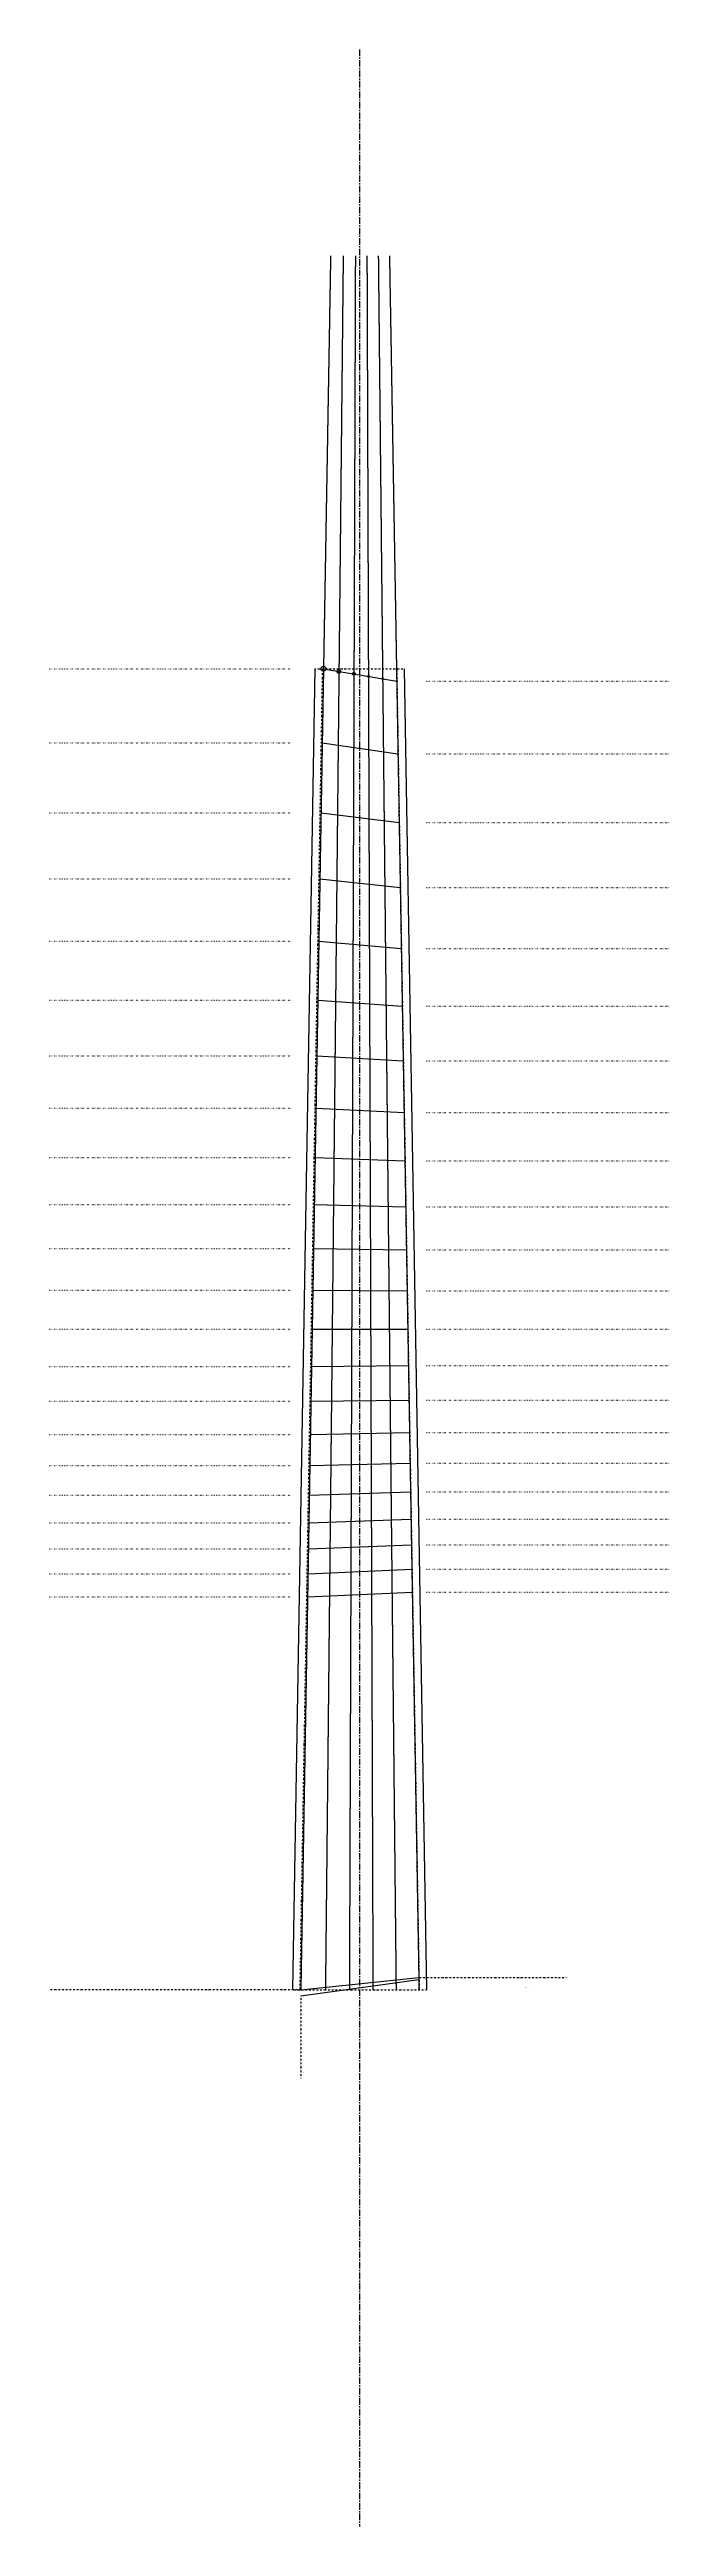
# Model space of a CAD drawing. Header units: millimetres. Extents: x 0 to 300, y -150 to 1050.
import ezdxf

# ---------------------------------------------------------------- set-up
doc = ezdxf.new("R2010")
doc.units = ezdxf.units.MM
for name, pattern in [('CENTER', [5.08, 3.175, -0.635, 0.635, -0.635]), ('DASHED', [1.524, 1.27, -0.254]), ('DASHED2', [0.762, 0.635, -0.127]), ('DOT', [0.508, 0, -0.508]), ('DOT2', [0.254, 0, -0.254])]:
    doc.linetypes.add(name, pattern=pattern)
doc.styles.add('OpenSans', font='OpenSans-Regular.ttf')

msp = doc.modelspace()

# ---------------------------------------------------------------- linework, layer by layer
at = {"linetype": 'CENTER'}
msp.add_line((150, 1050), (150, -150), dxfattribs=at)
at = {"linetype": 'DASHED'}
for p, q in [((136, 950), (121.6, 110)), ((142.1, 950), (133.5, 110)), ((148, 950), (145.1, 110)), ((153.6, 950), (156.5, 110)), ((159.1, 950), (167.7, 110)), ((164.5, 950), (178.8, 110))]:
    msp.add_line(p, q, dxfattribs=at)
at = {"linetype": 'DASHED2'}
for p, q in [((136, 950), (121.6, 110)), ((142.1, 950), (133.5, 110)), ((148, 950), (145.1, 110)), ((153.6, 950), (156.5, 110)), ((159.1, 950), (167.7, 110)), ((164.5, 950), (178.8, 110))]:
    msp.add_line(p, q, dxfattribs=at)
at = {"linetype": 'DOT'}
for p, q in [((0, 750), (117.5, 750)), ((182.5, 744), (300, 744)), ((0, 714.1), (117.5, 714.1)), ((182.5, 708.8), (300, 708.8)), ((0, 680.2), (117.5, 680.2)), ((182.5, 675.5), (300, 675.5)), ((0, 648.2), (117.5, 648.2)), ((182.5, 644.1), (300, 644.1)), ((0, 618), (117.5, 618)), ((182.5, 614.4), (300, 614.4)), ((0, 589.5), (117.5, 589.5)), ((182.5, 586.5), (300, 586.5)), ((0, 562.5), (117.5, 562.5)), ((182.5, 560.1), (300, 560.1)), ((0, 537.1), (117.5, 537.1)), ((182.5, 535.1), (300, 535.1)), ((0, 513.2), (117.5, 513.2)), ((182.5, 511.6), (300, 511.6)), ((0, 490.5), (117.5, 490.5)), ((182.5, 489.4), (300, 489.4)), ((0, 469.2), (117.5, 469.2)), ((182.5, 468.5), (300, 468.5)), ((0, 449), (117.5, 449)), ((182.5, 448.7), (300, 448.7)), ((0, 430), (117.5, 430)), ((182.5, 430), (300, 430)), ((0, 412), (117.5, 412)), ((182.5, 412.4), (300, 412.4)), ((0, 395.1), (117.5, 395.1)), ((182.5, 395.7), (300, 395.7)), ((0, 379.1), (117.5, 379.1)), ((182.5, 380), (300, 380)), ((0, 364), (117.5, 364)), ((182.5, 365.2), (300, 365.2)), ((0, 349.7), (117.5, 349.7)), ((182.5, 351.2), (300, 351.2)), ((0, 336.3), (117.5, 336.3)), ((182.5, 338), (300, 338)), ((182.5, 325.6), (300, 325.6)), ((0, 323.6), (117.5, 323.6)), ((182.5, 313.8), (300, 313.8)), ((0, 311.6), (117.5, 311.6)), ((0, 300.3), (117.5, 300.3)), ((182.5, 302.7), (300, 302.7))]:
    msp.add_line(p, q, dxfattribs=at)
for p, q in [((128.4, 750), (117.5, 110)), ((132.6, 750), (168, 744)), ((171.6, 750), (182.5, 110)), ((131.9, 714.1), (168.6, 708.8)), ((131.4, 680.2), (169.2, 675.5)), ((130.8, 648.2), (169.7, 644.1)), ((130.3, 618), (170.2, 614.4)), ((129.8, 589.5), (170.7, 586.5)), ((129.4, 562.5), (171.1, 560.1)), ((128.9, 537.1), (171.6, 535.1)), ((128.5, 513.2), (172, 511.6)), ((128.1, 490.5), (172.3, 489.4)), ((127.8, 469.2), (172.7, 468.5)), ((127.4, 449), (173, 448.7)), ((127.1, 430), (173.4, 430)), ((126.8, 412), (173.7, 412.4)), ((126.5, 395.1), (173.9, 395.7)), ((126.2, 379.1), (174.2, 380)), ((126, 364), (174.5, 365.2)), ((125.7, 349.7), (174.7, 351.2)), ((125.5, 336.3), (174.9, 338)), ((125.3, 323.6), (175.1, 325.6)), ((125.1, 311.6), (175.3, 313.8)), ((124.9, 300.3), (175.5, 302.7)), ((121.6, 110), (178.7, 116)), ((121.6, 107), (178.7, 115))]:
    msp.add_line(p, q)
at = {"linetype": 'DOT2'}
for p, q in [((132, 750), (121.1, 110)), ((128.4, 750), (171.6, 750)), ((168, 750), (178.9, 110)), ((121.6, 110), (0, 110)), ((117.5, 110), (182.5, 110)), ((178.7, 116), (250, 116)), ((121.6, 107), (121.6, 67))]:
    msp.add_line(p, q, dxfattribs=at)
for centre, radius in [((132.6, 750), 1.17), ((140, 748.7), 0.914), ((147.3, 747.5), 0.66), ((154.3, 746.3), 0.432), ((161.2, 745.2), 0.33), ((168, 744), 0.254)]:
    msp.add_circle(centre, radius)

# ---------------------------------------------------------------- texts
at = {"char_height": 0.1, "attachment_point": 1, "style": 'OpenSans'}
for s, insert in [('0 : 0.0 mm', (50, 750)), ('0 : 6.0 mm', (260, 744)), ('1 : 35.92 mm', (50, 714.1)), ('1 : 41.247 mm', (260, 708.8)), ('2 : 69.825 mm', (50, 680.2)), ('2 : 74.516 mm', (260, 675.5)), ('3 : 101.826 mm', (50, 648.2)), ('3 : 105.917 mm', (260, 644.1)), ('4 : 132.032 mm', (50, 618)), ('4 : 135.556 mm', (260, 614.4)), ('5 : 160.542 mm', (50, 589.5)), ('5 : 163.532 mm', (260, 586.5)), ('6 : 187.452 mm', (50, 562.5)), ('6 : 189.937 mm', (260, 560.1)), ('7 : 212.851 mm', (50, 537.1)), ('7 : 214.86 mm', (260, 535.1)), ('8 : 236.825 mm', (50, 513.2)), ('8 : 238.385 mm', (260, 511.6)), ('9 : 259.454 mm', (50, 490.5)), ('9 : 260.589 mm', (260, 489.4)), ('10 : 280.812 mm', (50, 469.2)), ('10 : 281.547 mm', (260, 468.5)), ('11 : 300.972 mm', (50, 449)), ('11 : 301.329 mm', (260, 448.7)), ('12 : 320.0 mm', (50, 430)), ('12 : 320.0 mm', (260, 430)), ('13 : 337.96 mm', (50, 412)), ('13 : 337.623 mm', (260, 412.4)), ('14 : 354.912 mm', (50, 395.1)), ('14 : 354.258 mm', (260, 395.7)), ('15 : 370.913 mm', (50, 379.1)), ('15 : 369.959 mm', (260, 380)), ('16 : 386.016 mm', (50, 364)), ('16 : 384.778 mm', (260, 365.2)), ('17 : 400.271 mm', (50, 349.7)), ('17 : 398.766 mm', (260, 351.2)), ('18 : 413.726 mm', (50, 336.3)), ('18 : 411.968 mm', (260, 338)), ('19 : 424.43 mm', (260, 325.6)), ('19 : 426.426 mm', (50, 323.6)), ('20 : 436.192 mm', (260, 313.8)), ('20 : 438.413 mm', (50, 311.6)), ('21 : 449.727 mm', (50, 300.3)), ('21 : 447.294 mm', (260, 302.7)), ('640.0 mm', (50, 110)), ('Compensación/Compensation:6.0 mm', (230, 111)), ('634.0 mm', (250, 116)), ('Puente con entonación/Intonated Bridge', (121.6, 70))]:
    msp.add_mtext(s, dxfattribs=dict(at, insert=insert))

doc.saveas('drawing.dxf')
